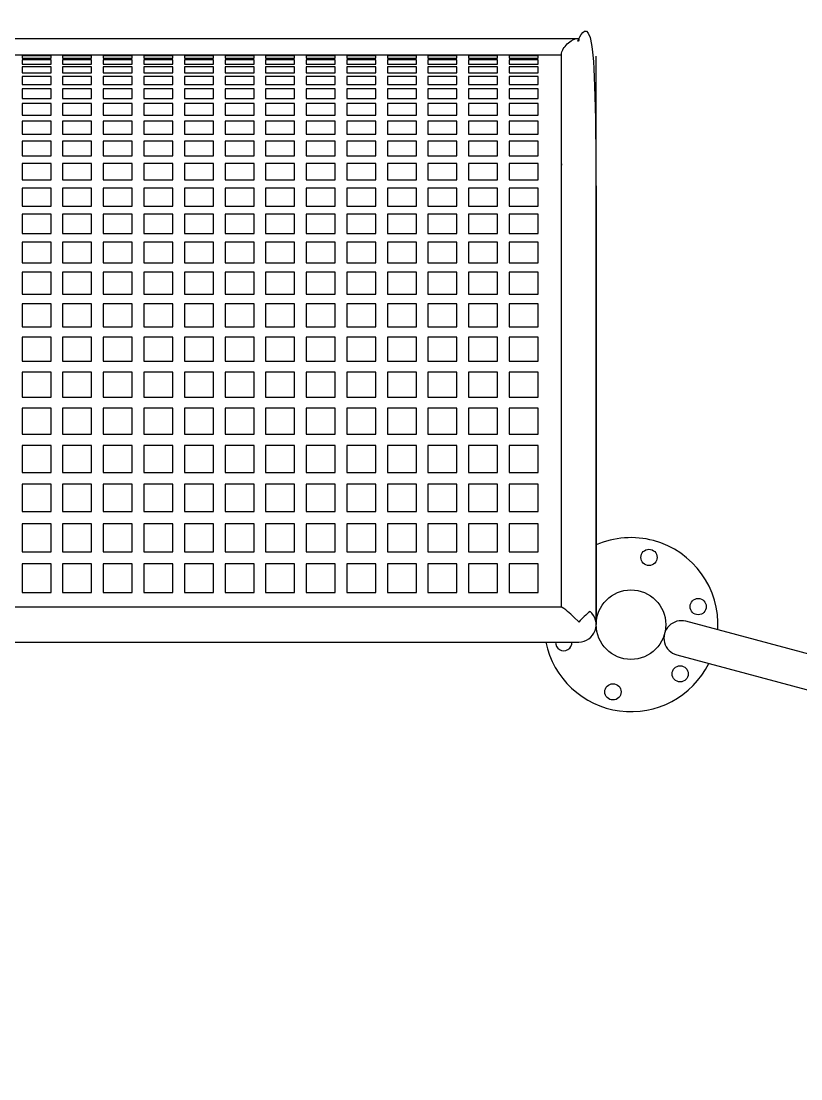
# Model space of a CAD drawing. Header units: metres. Extents: x -0.07 to 7.07, y -3.46 to 3.46.
# Drawn here: x 3.573 to 4.245, y 2.507 to 3.419 of the extents above; entities that cross this region are included whole.
import ezdxf

# ---------------------------------------------------------------- set-up
doc = ezdxf.new("R2010")
doc.units = ezdxf.units.M

msp = doc.modelspace()

# ---------------------------------------------------------------- linework, layer by layer
msp.add_line((4.03874, 2.91346), (2.95822, 2.91346))
for points in [[(4.05346, 3.40346), (2.94346, 3.40346, 0.416127), (2.92846, 3.38836)], [(4.17332, 2.89393, 0.356394), (4.11787, 2.9709, 0.169937), (4.06846, 2.9672)]]:
    msp.add_lwpolyline(points, format="xyb")
at = {"flags": 128}
for points in [[(2.9584, 3.38962), (4.03851, 3.38962)], [(4.06846, 2.89846), (4.06846, 2.91942), (4.06846, 2.93928), (4.06846, 2.95798), (4.06846, 2.9755), (4.06846, 2.99183), (4.06846, 3.00669), (4.06846, 3.02039), (4.06846, 3.03297), (4.06846, 3.04443), (4.06846, 3.055), (4.06846, 3.06449), (4.06846, 3.07297), (4.06846, 3.08122), (4.06846, 3.08945), (4.06846, 3.10553), (4.06846, 3.12148), (4.06846, 3.14198), (4.06846, 3.16216), (4.06846, 3.18173), (4.06846, 3.20062), (4.06846, 3.21878), (4.06846, 3.23619), (4.06846, 3.25282), (4.06846, 3.26862), (4.06846, 3.28359), (4.06846, 3.29769), (4.06846, 3.31096), (4.06846, 3.32338), (4.06846, 3.3349), (4.06846, 3.34543), (4.06846, 3.35238), (4.06846, 3.35867), (4.06846, 3.3643), (4.06846, 3.36673), (4.06846, 3.36902), (4.06846, 3.37117), (4.06846, 3.3732), (4.06846, 3.37526), (4.06846, 3.377), (4.06846, 3.37872), (4.06846, 3.38041), (4.06846, 3.38202), (4.06846, 3.38354), (4.06846, 3.38493), (4.06846, 3.38608), (4.06846, 3.38706), (4.06846, 3.38782), (4.06846, 3.38831), (4.06846, 3.38848)]]:
    msp.add_lwpolyline(points, dxfattribs=at)
for points in [[(3.59846, 3.3867), (3.59846, 3.38883), (3.57346, 3.38883), (3.57346, 3.3867)], [(3.57346, 3.38155), (3.59846, 3.38155), (3.59846, 3.38528), (3.57346, 3.38528)], [(3.63346, 3.3867), (3.63346, 3.38883), (3.60846, 3.38883), (3.60846, 3.3867)], [(3.60846, 3.38528), (3.60846, 3.38155), (3.63346, 3.38155), (3.63346, 3.38528)], [(3.66846, 3.3867), (3.66846, 3.38883), (3.64346, 3.38883), (3.64346, 3.3867)], [(3.66846, 3.38155), (3.66846, 3.38528), (3.64346, 3.38528), (3.64346, 3.38155)], [(3.67846, 3.3867), (3.70346, 3.3867), (3.70346, 3.38883), (3.67846, 3.38883)], [(3.67846, 3.38155), (3.70346, 3.38155), (3.70346, 3.38528), (3.67846, 3.38528)], [(3.73846, 3.38883), (3.71346, 3.38883), (3.71346, 3.3867), (3.73846, 3.3867)], [(3.73846, 3.38528), (3.71346, 3.38528), (3.71346, 3.38155), (3.73846, 3.38155)], [(3.77346, 3.38883), (3.74846, 3.38883), (3.74846, 3.3867), (3.77346, 3.3867)], [(3.77346, 3.38528), (3.74846, 3.38528), (3.74846, 3.38155), (3.77346, 3.38155)], [(3.78346, 3.3867), (3.80846, 3.3867), (3.80846, 3.38883), (3.78346, 3.38883)], [(3.78346, 3.38155), (3.80846, 3.38155), (3.80846, 3.38528), (3.78346, 3.38528)], [(3.84346, 3.3867), (3.84346, 3.38883), (3.81846, 3.38883), (3.81846, 3.3867)], [(3.81846, 3.38528), (3.81846, 3.38155), (3.84346, 3.38155), (3.84346, 3.38528)], [(3.85346, 3.3867), (3.87846, 3.3867), (3.87846, 3.38883), (3.85346, 3.38883)], [(3.85346, 3.38155), (3.87846, 3.38155), (3.87846, 3.38528), (3.85346, 3.38528)], [(3.91346, 3.3867), (3.91346, 3.38883), (3.88846, 3.38883), (3.88846, 3.3867)], [(3.91346, 3.38155), (3.91346, 3.38528), (3.88846, 3.38528), (3.88846, 3.38155)], [(3.92346, 3.38883), (3.92346, 3.3867), (3.94846, 3.3867), (3.94846, 3.38883)], [(3.94846, 3.38528), (3.92346, 3.38528), (3.92346, 3.38155), (3.94846, 3.38155)], [(3.98346, 3.38883), (3.95846, 3.38883), (3.95846, 3.3867), (3.98346, 3.3867)], [(3.98346, 3.38528), (3.95846, 3.38528), (3.95846, 3.38155), (3.98346, 3.38155)], [(3.99346, 3.3867), (4.01846, 3.3867), (4.01846, 3.38883), (3.99346, 3.38883)], [(3.99346, 3.38155), (4.01846, 3.38155), (4.01846, 3.38528), (3.99346, 3.38528)], [(3.57346, 3.37404), (3.59846, 3.37404), (3.59846, 3.37936), (3.57346, 3.37936)], [(3.60846, 3.37936), (3.60846, 3.37404), (3.63346, 3.37404), (3.63346, 3.37936)], [(3.66846, 3.37404), (3.66846, 3.37936), (3.64346, 3.37936), (3.64346, 3.37404)], [(3.67846, 3.37404), (3.70346, 3.37404), (3.70346, 3.37936), (3.67846, 3.37936)], [(3.73846, 3.37936), (3.71346, 3.37936), (3.71346, 3.37404), (3.73846, 3.37404)], [(3.77346, 3.37404), (3.77346, 3.37936), (3.74846, 3.37936), (3.74846, 3.37404)], [(3.78346, 3.37404), (3.80846, 3.37404), (3.80846, 3.37936), (3.78346, 3.37936)], [(3.84346, 3.37936), (3.81846, 3.37936), (3.81846, 3.37404), (3.84346, 3.37404)], [(3.87846, 3.37404), (3.87846, 3.37936), (3.85346, 3.37936), (3.85346, 3.37404)], [(3.91346, 3.37404), (3.91346, 3.37936), (3.88846, 3.37936), (3.88846, 3.37404)], [(3.94846, 3.37404), (3.94846, 3.37936), (3.92346, 3.37936), (3.92346, 3.37404)], [(3.98346, 3.37936), (3.95846, 3.37936), (3.95846, 3.37404), (3.98346, 3.37404)], [(3.99346, 3.37404), (4.01846, 3.37404), (4.01846, 3.37936), (3.99346, 3.37936)], [(3.57346, 3.36421), (3.59846, 3.36421), (3.59846, 3.37109), (3.57346, 3.37109)], [(3.63346, 3.36421), (3.63346, 3.37109), (3.60846, 3.37109), (3.60846, 3.36421)], [(3.66846, 3.36421), (3.66846, 3.37109), (3.64346, 3.37109), (3.64346, 3.36421)], [(3.67846, 3.36421), (3.70346, 3.36421), (3.70346, 3.37109), (3.67846, 3.37109)], [(3.73846, 3.37109), (3.71346, 3.37109), (3.71346, 3.36421), (3.73846, 3.36421)], [(3.77346, 3.37109), (3.74846, 3.37109), (3.74846, 3.36421), (3.77346, 3.36421)], [(3.78346, 3.36421), (3.80846, 3.36421), (3.80846, 3.37109), (3.78346, 3.37109)], [(3.84346, 3.36421), (3.84346, 3.37109), (3.81846, 3.37109), (3.81846, 3.36421)], [(3.85346, 3.37109), (3.85346, 3.36421), (3.87846, 3.36421), (3.87846, 3.37109)], [(3.91346, 3.36421), (3.91346, 3.37109), (3.88846, 3.37109), (3.88846, 3.36421)], [(3.94846, 3.36421), (3.94846, 3.37109), (3.92346, 3.37109), (3.92346, 3.36421)], [(3.98346, 3.37109), (3.95846, 3.37109), (3.95846, 3.36421), (3.98346, 3.36421)], [(3.99346, 3.36421), (4.01846, 3.36421), (4.01846, 3.37109), (3.99346, 3.37109)], [(3.59846, 3.35209), (3.59846, 3.3605), (3.57346, 3.3605), (3.57346, 3.35209)], [(3.63346, 3.35209), (3.63346, 3.3605), (3.60846, 3.3605), (3.60846, 3.35209)], [(3.66846, 3.35209), (3.66846, 3.3605), (3.64346, 3.3605), (3.64346, 3.35209)], [(3.67846, 3.35209), (3.70346, 3.35209), (3.70346, 3.3605), (3.67846, 3.3605)], [(3.73846, 3.3605), (3.71346, 3.3605), (3.71346, 3.35209), (3.73846, 3.35209)], [(3.77346, 3.3605), (3.74846, 3.3605), (3.74846, 3.35209), (3.77346, 3.35209)], [(3.78346, 3.35209), (3.80846, 3.35209), (3.80846, 3.3605), (3.78346, 3.3605)], [(3.81846, 3.35209), (3.84346, 3.35209), (3.84346, 3.3605), (3.81846, 3.3605)], [(3.87846, 3.35209), (3.87846, 3.3605), (3.85346, 3.3605), (3.85346, 3.35209)], [(3.91346, 3.3605), (3.88846, 3.3605), (3.88846, 3.35209), (3.91346, 3.35209)], [(3.94846, 3.3605), (3.92346, 3.3605), (3.92346, 3.35209), (3.94846, 3.35209)], [(3.98346, 3.3605), (3.95846, 3.3605), (3.95846, 3.35209), (3.98346, 3.35209)], [(3.99346, 3.35209), (4.01846, 3.35209), (4.01846, 3.3605), (3.99346, 3.3605)], [(3.59846, 3.34764), (3.57346, 3.34764), (3.57346, 3.33773), (3.59846, 3.33773)], [(3.63346, 3.34764), (3.60846, 3.34764), (3.60846, 3.33773), (3.63346, 3.33773)], [(3.66846, 3.33773), (3.66846, 3.34764), (3.64346, 3.34764), (3.64346, 3.33773)], [(3.67846, 3.33773), (3.70346, 3.33773), (3.70346, 3.34764), (3.67846, 3.34764)], [(3.73846, 3.34764), (3.71346, 3.34764), (3.71346, 3.33773), (3.73846, 3.33773)], [(3.77346, 3.34764), (3.74846, 3.34764), (3.74846, 3.33773), (3.77346, 3.33773)], [(3.78346, 3.33773), (3.80846, 3.33773), (3.80846, 3.34764), (3.78346, 3.34764)], [(3.84346, 3.33773), (3.84346, 3.34764), (3.81846, 3.34764), (3.81846, 3.33773)], [(3.87846, 3.33773), (3.87846, 3.34764), (3.85346, 3.34764), (3.85346, 3.33773)], [(3.88846, 3.33773), (3.91346, 3.33773), (3.91346, 3.34764), (3.88846, 3.34764)], [(3.94846, 3.33773), (3.94846, 3.34764), (3.92346, 3.34764), (3.92346, 3.33773)], [(3.98346, 3.34764), (3.95846, 3.34764), (3.95846, 3.33773), (3.98346, 3.33773)], [(3.99346, 3.33773), (4.01846, 3.33773), (4.01846, 3.34764), (3.99346, 3.34764)], [(3.59846, 3.33257), (3.57346, 3.33257), (3.57346, 3.32119), (3.59846, 3.32119)], [(3.63346, 3.33257), (3.60846, 3.33257), (3.60846, 3.32119), (3.63346, 3.32119)], [(3.66846, 3.32119), (3.66846, 3.33257), (3.64346, 3.33257), (3.64346, 3.32119)], [(3.70346, 3.33257), (3.67846, 3.33257), (3.67846, 3.32119), (3.70346, 3.32119)], [(3.71346, 3.32119), (3.73846, 3.32119), (3.73846, 3.33257), (3.71346, 3.33257)], [(3.77346, 3.33257), (3.74846, 3.33257), (3.74846, 3.32119), (3.77346, 3.32119)], [(3.80846, 3.33257), (3.78346, 3.33257), (3.78346, 3.32119), (3.80846, 3.32119)], [(3.84346, 3.32119), (3.84346, 3.33257), (3.81846, 3.33257), (3.81846, 3.32119)], [(3.87846, 3.32119), (3.87846, 3.33257), (3.85346, 3.33257), (3.85346, 3.32119)], [(3.88846, 3.32119), (3.91346, 3.32119), (3.91346, 3.33257), (3.88846, 3.33257)], [(3.94846, 3.32119), (3.94846, 3.33257), (3.92346, 3.33257), (3.92346, 3.32119)], [(3.98346, 3.33257), (3.95846, 3.33257), (3.95846, 3.32119), (3.98346, 3.32119)], [(3.99346, 3.32119), (4.01846, 3.32119), (4.01846, 3.33257), (3.99346, 3.33257)], [(3.57346, 3.30254), (3.59846, 3.30254), (3.59846, 3.31533), (3.57346, 3.31533)], [(3.60846, 3.30254), (3.63346, 3.30254), (3.63346, 3.31533), (3.60846, 3.31533)], [(3.66846, 3.31533), (3.64346, 3.31533), (3.64346, 3.30254), (3.66846, 3.30254)], [(3.70346, 3.31533), (3.67846, 3.31533), (3.67846, 3.30254), (3.70346, 3.30254)], [(3.73846, 3.31533), (3.71346, 3.31533), (3.71346, 3.30254), (3.73846, 3.30254)], [(3.77346, 3.30254), (3.77346, 3.31533), (3.74846, 3.31533), (3.74846, 3.30254)], [(3.80846, 3.31533), (3.78346, 3.31533), (3.78346, 3.30254), (3.80846, 3.30254)], [(3.84346, 3.30254), (3.84346, 3.31533), (3.81846, 3.31533), (3.81846, 3.30254)], [(3.87846, 3.30254), (3.87846, 3.31533), (3.85346, 3.31533), (3.85346, 3.30254)], [(3.91346, 3.31533), (3.88846, 3.31533), (3.88846, 3.30254), (3.91346, 3.30254)], [(3.94846, 3.30254), (3.94846, 3.31533), (3.92346, 3.31533), (3.92346, 3.30254)], [(3.98346, 3.31533), (3.95846, 3.31533), (3.95846, 3.30254), (3.98346, 3.30254)], [(3.99346, 3.30254), (4.01846, 3.30254), (4.01846, 3.31533), (3.99346, 3.31533)], [(3.57346, 3.28185), (3.59846, 3.28185), (3.59846, 3.29601), (3.57346, 3.29601)], [(3.60846, 3.28185), (3.63346, 3.28185), (3.63346, 3.29601), (3.60846, 3.29601)], [(3.66846, 3.28185), (3.66846, 3.29601), (3.64346, 3.29601), (3.64346, 3.28185)], [(3.67846, 3.29601), (3.67846, 3.28185), (3.70346, 3.28185), (3.70346, 3.29601)], [(3.73846, 3.28185), (3.73846, 3.29601), (3.71346, 3.29601), (3.71346, 3.28185)], [(3.77346, 3.28185), (3.77346, 3.29601), (3.74846, 3.29601), (3.74846, 3.28185)], [(3.80846, 3.29601), (3.78346, 3.29601), (3.78346, 3.28185), (3.80846, 3.28185)], [(3.84346, 3.28185), (3.84346, 3.29601), (3.81846, 3.29601), (3.81846, 3.28185)], [(3.85346, 3.28185), (3.87846, 3.28185), (3.87846, 3.29601), (3.85346, 3.29601)], [(3.88846, 3.29601), (3.88846, 3.28185), (3.91346, 3.28185), (3.91346, 3.29601)], [(3.94846, 3.28185), (3.94846, 3.29601), (3.92346, 3.29601), (3.92346, 3.28185)], [(3.95846, 3.28185), (3.98346, 3.28185), (3.98346, 3.29601), (3.95846, 3.29601)], [(3.99346, 3.28185), (4.01846, 3.28185), (4.01846, 3.29601), (3.99346, 3.29601)], [(3.59846, 3.27468), (3.57346, 3.27468), (3.57346, 3.25922), (3.59846, 3.25922)], [(3.63346, 3.27468), (3.60846, 3.27468), (3.60846, 3.25922), (3.63346, 3.25922)], [(3.64346, 3.25922), (3.66846, 3.25922), (3.66846, 3.27468), (3.64346, 3.27468)], [(3.67846, 3.25922), (3.70346, 3.25922), (3.70346, 3.27468), (3.67846, 3.27468)], [(3.73846, 3.25922), (3.73846, 3.27468), (3.71346, 3.27468), (3.71346, 3.25922)], [(3.77346, 3.27468), (3.74846, 3.27468), (3.74846, 3.25922), (3.77346, 3.25922)], [(3.80846, 3.27468), (3.78346, 3.27468), (3.78346, 3.25922), (3.80846, 3.25922)], [(3.84346, 3.25922), (3.84346, 3.27468), (3.81846, 3.27468), (3.81846, 3.25922)], [(3.87846, 3.25922), (3.87846, 3.27468), (3.85346, 3.27468), (3.85346, 3.25922)], [(3.88846, 3.27468), (3.88846, 3.25922), (3.91346, 3.25922), (3.91346, 3.27468)], [(3.92346, 3.25922), (3.94846, 3.25922), (3.94846, 3.27468), (3.92346, 3.27468)], [(3.98346, 3.25922), (3.98346, 3.27468), (3.95846, 3.27468), (3.95846, 3.25922)], [(4.01846, 3.27468), (3.99346, 3.27468), (3.99346, 3.25922), (4.01846, 3.25922)], [(3.59846, 3.25222), (3.57346, 3.25222), (3.57346, 3.23556), (3.59846, 3.23556)], [(3.60846, 3.25222), (3.60846, 3.23556), (3.63346, 3.23556), (3.63346, 3.25222)], [(3.64346, 3.25222), (3.64346, 3.23556), (3.66846, 3.23556), (3.66846, 3.25222)], [(3.70346, 3.25222), (3.67846, 3.25222), (3.67846, 3.23556), (3.70346, 3.23556)], [(3.73846, 3.25222), (3.71346, 3.25222), (3.71346, 3.23556), (3.73846, 3.23556)], [(3.77346, 3.23556), (3.77346, 3.25222), (3.74846, 3.25222), (3.74846, 3.23556)], [(3.80846, 3.25222), (3.78346, 3.25222), (3.78346, 3.23556), (3.80846, 3.23556)], [(3.84346, 3.23556), (3.84346, 3.25222), (3.81846, 3.25222), (3.81846, 3.23556)], [(3.87846, 3.23556), (3.87846, 3.25222), (3.85346, 3.25222), (3.85346, 3.23556)], [(3.91346, 3.23556), (3.91346, 3.25222), (3.88846, 3.25222), (3.88846, 3.23556)], [(3.94846, 3.23556), (3.94846, 3.25222), (3.92346, 3.25222), (3.92346, 3.23556)], [(3.95846, 3.25222), (3.95846, 3.23556), (3.98346, 3.23556), (3.98346, 3.25222)], [(4.01846, 3.25222), (3.99346, 3.25222), (3.99346, 3.23556), (4.01846, 3.23556)], [(3.59846, 3.22806), (3.57346, 3.22806), (3.57346, 3.21026), (3.59846, 3.21026)], [(3.60846, 3.22806), (3.60846, 3.21026), (3.63346, 3.21026), (3.63346, 3.22806)], [(3.66846, 3.22806), (3.64346, 3.22806), (3.64346, 3.21026), (3.66846, 3.21026)], [(3.70346, 3.22806), (3.67846, 3.22806), (3.67846, 3.21026), (3.70346, 3.21026)], [(3.73846, 3.22806), (3.71346, 3.22806), (3.71346, 3.21026), (3.73846, 3.21026)], [(3.77346, 3.22806), (3.74846, 3.22806), (3.74846, 3.21026), (3.77346, 3.21026)], [(3.80846, 3.22806), (3.78346, 3.22806), (3.78346, 3.21026), (3.80846, 3.21026)], [(3.84346, 3.21026), (3.84346, 3.22806), (3.81846, 3.22806), (3.81846, 3.21026)], [(3.87846, 3.21026), (3.87846, 3.22806), (3.85346, 3.22806), (3.85346, 3.21026)], [(3.91346, 3.22806), (3.88846, 3.22806), (3.88846, 3.21026), (3.91346, 3.21026)], [(3.94846, 3.21026), (3.94846, 3.22806), (3.92346, 3.22806), (3.92346, 3.21026)], [(3.98346, 3.21026), (3.98346, 3.22806), (3.95846, 3.22806), (3.95846, 3.21026)], [(4.01846, 3.22806), (3.99346, 3.22806), (3.99346, 3.21026), (4.01846, 3.21026)], [(3.59846, 3.20228), (3.57346, 3.20228), (3.57346, 3.18341), (3.59846, 3.18341)], [(3.60846, 3.20228), (3.60846, 3.18341), (3.63346, 3.18341), (3.63346, 3.20228)], [(3.66846, 3.20228), (3.64346, 3.20228), (3.64346, 3.18341), (3.66846, 3.18341)], [(3.70346, 3.20228), (3.67846, 3.20228), (3.67846, 3.18341), (3.70346, 3.18341)], [(3.73846, 3.20228), (3.71346, 3.20228), (3.71346, 3.18341), (3.73846, 3.18341)], [(3.74846, 3.20228), (3.74846, 3.18341), (3.77346, 3.18341), (3.77346, 3.20228)], [(3.80846, 3.20228), (3.78346, 3.20228), (3.78346, 3.18341), (3.80846, 3.18341)], [(3.81846, 3.20228), (3.81846, 3.18341), (3.84346, 3.18341), (3.84346, 3.20228)], [(3.85346, 3.18341), (3.87846, 3.18341), (3.87846, 3.20228), (3.85346, 3.20228)], [(3.91346, 3.18341), (3.91346, 3.20228), (3.88846, 3.20228), (3.88846, 3.18341)], [(3.94846, 3.18341), (3.94846, 3.20228), (3.92346, 3.20228), (3.92346, 3.18341)], [(3.98346, 3.18341), (3.98346, 3.20228), (3.95846, 3.20228), (3.95846, 3.18341)], [(4.01846, 3.20228), (3.99346, 3.20228), (3.99346, 3.18341), (4.01846, 3.18341)], [(3.59846, 3.17498), (3.57346, 3.17498), (3.57346, 3.15511), (3.59846, 3.15511)], [(3.63346, 3.15511), (3.63346, 3.17498), (3.60846, 3.17498), (3.60846, 3.15511)], [(3.66846, 3.15511), (3.66846, 3.17498), (3.64346, 3.17498), (3.64346, 3.15511)], [(3.70346, 3.15511), (3.70346, 3.17498), (3.67846, 3.17498), (3.67846, 3.15511)], [(3.73846, 3.15511), (3.73846, 3.17498), (3.71346, 3.17498), (3.71346, 3.15511)], [(3.77346, 3.15511), (3.77346, 3.17498), (3.74846, 3.17498), (3.74846, 3.15511)], [(3.78346, 3.15511), (3.80846, 3.15511), (3.80846, 3.17498), (3.78346, 3.17498)], [(3.84346, 3.15511), (3.84346, 3.17498), (3.81846, 3.17498), (3.81846, 3.15511)], [(3.87846, 3.15511), (3.87846, 3.17498), (3.85346, 3.17498), (3.85346, 3.15511)], [(3.91346, 3.17498), (3.88846, 3.17498), (3.88846, 3.15511), (3.91346, 3.15511)], [(3.94846, 3.17498), (3.92346, 3.17498), (3.92346, 3.15511), (3.94846, 3.15511)], [(3.95846, 3.15511), (3.98346, 3.15511), (3.98346, 3.17498), (3.95846, 3.17498)], [(4.01846, 3.17498), (3.99346, 3.17498), (3.99346, 3.15511), (4.01846, 3.15511)], [(3.59846, 3.14626), (3.57346, 3.14626), (3.57346, 3.12548), (3.59846, 3.12548)], [(3.63346, 3.12548), (3.63346, 3.14626), (3.60846, 3.14626), (3.60846, 3.12548)], [(3.66846, 3.12548), (3.66846, 3.14626), (3.64346, 3.14626), (3.64346, 3.12548)], [(3.70346, 3.14626), (3.67846, 3.14626), (3.67846, 3.12548), (3.70346, 3.12548)], [(3.73846, 3.12548), (3.73846, 3.14626), (3.71346, 3.14626), (3.71346, 3.12548)], [(3.77346, 3.14626), (3.74846, 3.14626), (3.74846, 3.12548), (3.77346, 3.12548)], [(3.78346, 3.12548), (3.80846, 3.12548), (3.80846, 3.14626), (3.78346, 3.14626)], [(3.81846, 3.12548), (3.84346, 3.12548), (3.84346, 3.14626), (3.81846, 3.14626)], [(3.87846, 3.12548), (3.87846, 3.14626), (3.85346, 3.14626), (3.85346, 3.12548)], [(3.91346, 3.12548), (3.91346, 3.14626), (3.88846, 3.14626), (3.88846, 3.12548)], [(3.92346, 3.12548), (3.94846, 3.12548), (3.94846, 3.14626), (3.92346, 3.14626)], [(3.98346, 3.14626), (3.95846, 3.14626), (3.95846, 3.12548), (3.98346, 3.12548)], [(3.99346, 3.12548), (4.01846, 3.12548), (4.01846, 3.14626), (3.99346, 3.14626)], [(3.59846, 3.11624), (3.57346, 3.11624), (3.57346, 3.09462), (3.59846, 3.09462)], [(3.63346, 3.09462), (3.63346, 3.11624), (3.60846, 3.11624), (3.60846, 3.09462)], [(3.66846, 3.09462), (3.66846, 3.11624), (3.64346, 3.11624), (3.64346, 3.09462)], [(3.67846, 3.09462), (3.70346, 3.09462), (3.70346, 3.11624), (3.67846, 3.11624)], [(3.73846, 3.09462), (3.73846, 3.11624), (3.71346, 3.11624), (3.71346, 3.09462)], [(3.74846, 3.11624), (3.74846, 3.09462), (3.77346, 3.09462), (3.77346, 3.11624)], [(3.80846, 3.09462), (3.80846, 3.11624), (3.78346, 3.11624), (3.78346, 3.09462)], [(3.81846, 3.09462), (3.84346, 3.09462), (3.84346, 3.11624), (3.81846, 3.11624)], [(3.87846, 3.09462), (3.87846, 3.11624), (3.85346, 3.11624), (3.85346, 3.09462)], [(3.88846, 3.09462), (3.91346, 3.09462), (3.91346, 3.11624), (3.88846, 3.11624)], [(3.94846, 3.09462), (3.94846, 3.11624), (3.92346, 3.11624), (3.92346, 3.09462)], [(3.98346, 3.11624), (3.95846, 3.11624), (3.95846, 3.09462), (3.98346, 3.09462)], [(3.99346, 3.09462), (4.01846, 3.09462), (4.01846, 3.11624), (3.99346, 3.11624)], [(3.59846, 3.08503), (3.57346, 3.08503), (3.57346, 3.06265), (3.59846, 3.06265)], [(3.60846, 3.06265), (3.63346, 3.06265), (3.63346, 3.08503), (3.60846, 3.08503)], [(3.66846, 3.08503), (3.64346, 3.08503), (3.64346, 3.06265), (3.66846, 3.06265)], [(3.70346, 3.06265), (3.70346, 3.08503), (3.67846, 3.08503), (3.67846, 3.06265)], [(3.73846, 3.06265), (3.73846, 3.08503), (3.71346, 3.08503), (3.71346, 3.06265)], [(3.77346, 3.08503), (3.74846, 3.08503), (3.74846, 3.06265), (3.77346, 3.06265)], [(3.80846, 3.06265), (3.80846, 3.08503), (3.78346, 3.08503), (3.78346, 3.06265)], [(3.81846, 3.06265), (3.84346, 3.06265), (3.84346, 3.08503), (3.81846, 3.08503)], [(3.87846, 3.06265), (3.87846, 3.08503), (3.85346, 3.08503), (3.85346, 3.06265)], [(3.91346, 3.06265), (3.91346, 3.08503), (3.88846, 3.08503), (3.88846, 3.06265)], [(3.92346, 3.06265), (3.94846, 3.06265), (3.94846, 3.08503), (3.92346, 3.08503)], [(3.95846, 3.06265), (3.98346, 3.06265), (3.98346, 3.08503), (3.95846, 3.08503)], [(3.99346, 3.06265), (4.01846, 3.06265), (4.01846, 3.08503), (3.99346, 3.08503)], [(3.59846, 3.05275), (3.57346, 3.05275), (3.57346, 3.0297), (3.59846, 3.0297)], [(3.60846, 3.0297), (3.63346, 3.0297), (3.63346, 3.05275), (3.60846, 3.05275)], [(3.66846, 3.0297), (3.66846, 3.05275), (3.64346, 3.05275), (3.64346, 3.0297)], [(3.70346, 3.0297), (3.70346, 3.05275), (3.67846, 3.05275), (3.67846, 3.0297)], [(3.71346, 3.05275), (3.71346, 3.0297), (3.73846, 3.0297), (3.73846, 3.05275)], [(3.77346, 3.0297), (3.77346, 3.05275), (3.74846, 3.05275), (3.74846, 3.0297)], [(3.80846, 3.0297), (3.80846, 3.05275), (3.78346, 3.05275), (3.78346, 3.0297)], [(3.84346, 3.0297), (3.84346, 3.05275), (3.81846, 3.05275), (3.81846, 3.0297)], [(3.85346, 3.0297), (3.87846, 3.0297), (3.87846, 3.05275), (3.85346, 3.05275)], [(3.88846, 3.0297), (3.91346, 3.0297), (3.91346, 3.05275), (3.88846, 3.05275)], [(3.94846, 3.0297), (3.94846, 3.05275), (3.92346, 3.05275), (3.92346, 3.0297)], [(3.98346, 3.0297), (3.98346, 3.05275), (3.95846, 3.05275), (3.95846, 3.0297)], [(3.99346, 3.0297), (4.01846, 3.0297), (4.01846, 3.05275), (3.99346, 3.05275)], [(3.59846, 3.01953), (3.57346, 3.01953), (3.57346, 2.99589), (3.59846, 2.99589)], [(3.60846, 2.99589), (3.63346, 2.99589), (3.63346, 3.01953), (3.60846, 3.01953)], [(3.66846, 2.99589), (3.66846, 3.01953), (3.64346, 3.01953), (3.64346, 2.99589)], [(3.70346, 2.99589), (3.70346, 3.01953), (3.67846, 3.01953), (3.67846, 2.99589)], [(3.73846, 2.99589), (3.73846, 3.01953), (3.71346, 3.01953), (3.71346, 2.99589)], [(3.77346, 3.01953), (3.74846, 3.01953), (3.74846, 2.99589), (3.77346, 2.99589)], [(3.80846, 3.01953), (3.78346, 3.01953), (3.78346, 2.99589), (3.80846, 2.99589)], [(3.84346, 2.99589), (3.84346, 3.01953), (3.81846, 3.01953), (3.81846, 2.99589)], [(3.87846, 2.99589), (3.87846, 3.01953), (3.85346, 3.01953), (3.85346, 2.99589)], [(3.91346, 2.99589), (3.91346, 3.01953), (3.88846, 3.01953), (3.88846, 2.99589)], [(3.94846, 2.99589), (3.94846, 3.01953), (3.92346, 3.01953), (3.92346, 2.99589)], [(3.95846, 2.99589), (3.98346, 2.99589), (3.98346, 3.01953), (3.95846, 3.01953)], [(3.99346, 2.99589), (4.01846, 2.99589), (4.01846, 3.01953), (3.99346, 3.01953)], [(3.59846, 2.96135), (3.59846, 2.98548), (3.57346, 2.98548), (3.57346, 2.96135)], [(3.60846, 2.98548), (3.60846, 2.96135), (3.63346, 2.96135), (3.63346, 2.98548)], [(3.66846, 2.96135), (3.66846, 2.98548), (3.64346, 2.98548), (3.64346, 2.96135)], [(3.67846, 2.98548), (3.67846, 2.96135), (3.70346, 2.96135), (3.70346, 2.98548)], [(3.71346, 2.98548), (3.71346, 2.96135), (3.73846, 2.96135), (3.73846, 2.98548)], [(3.74846, 2.98548), (3.74846, 2.96135), (3.77346, 2.96135), (3.77346, 2.98548)], [(3.80846, 2.96135), (3.80846, 2.98548), (3.78346, 2.98548), (3.78346, 2.96135)], [(3.81846, 2.96135), (3.84346, 2.96135), (3.84346, 2.98548), (3.81846, 2.98548)], [(3.85346, 2.96135), (3.87846, 2.96135), (3.87846, 2.98548), (3.85346, 2.98548)], [(3.88846, 2.98548), (3.88846, 2.96135), (3.91346, 2.96135), (3.91346, 2.98548)], [(3.92346, 2.98548), (3.92346, 2.96135), (3.94846, 2.96135), (3.94846, 2.98548)], [(3.95846, 2.98548), (3.95846, 2.96135), (3.98346, 2.96135), (3.98346, 2.98548)], [(3.99346, 2.96135), (4.01846, 2.96135), (4.01846, 2.98548), (3.99346, 2.98548)], [(3.59846, 2.92621), (3.59846, 2.95075), (3.57346, 2.95075), (3.57346, 2.92621)], [(3.63346, 2.92621), (3.63346, 2.95075), (3.60846, 2.95075), (3.60846, 2.92621)], [(3.66846, 2.95075), (3.64346, 2.95075), (3.64346, 2.92621), (3.66846, 2.92621)], [(3.70346, 2.95075), (3.67846, 2.95075), (3.67846, 2.92621), (3.70346, 2.92621)], [(3.73846, 2.92621), (3.73846, 2.95075), (3.71346, 2.95075), (3.71346, 2.92621)], [(3.77346, 2.92621), (3.77346, 2.95075), (3.74846, 2.95075), (3.74846, 2.92621)], [(3.78346, 2.92621), (3.80846, 2.92621), (3.80846, 2.95075), (3.78346, 2.95075)], [(3.84346, 2.92621), (3.84346, 2.95075), (3.81846, 2.95075), (3.81846, 2.92621)], [(3.87846, 2.92621), (3.87846, 2.95075), (3.85346, 2.95075), (3.85346, 2.92621)], [(3.91346, 2.92621), (3.91346, 2.95075), (3.88846, 2.95075), (3.88846, 2.92621)], [(3.92346, 2.95075), (3.92346, 2.92621), (3.94846, 2.92621), (3.94846, 2.95075)], [(3.95846, 2.92621), (3.98346, 2.92621), (3.98346, 2.95075), (3.95846, 2.95075)], [(4.01846, 2.95075), (3.99346, 2.95075), (3.99346, 2.92621), (4.01846, 2.92621)]]:
    msp.add_lwpolyline(points, close=True)
msp.add_lwpolyline([(2.95822, 2.91342), (2.95806, 2.91342), (2.95747, 2.91316), (2.95571, 2.91194), (2.95398, 2.91055), (2.9521, 2.90893), (2.94926, 2.90634), (2.94636, 2.90357), (2.94348, 2.90073), (2.94346, 2.90071, 0.017331), (2.93373, 2.90988, 0.697494), (2.94346, 2.88346), (4.05346, 2.88346, 0.697494), (4.06318, 2.90988, 0.017892), (4.05346, 2.90071), (4.05344, 2.90073), (4.04917, 2.90491), (4.04648, 2.90743), (4.04388, 2.90975), (4.04219, 2.91116), (4.04068, 2.91234), (4.03921, 2.91328), (4.03874, 2.91337)], format="xyb", dxfattribs=at)
msp.add_lwpolyline([(5.50776, 2.53636), (4.14581, 2.9013, 1), (4.13804, 2.87232), (5.5, 2.50739, 0.414214), (5.51837, 2.51799, 0.414214)], format="xyb", close=True)
for centre, radius in [((4.11399, 2.95641), 0.007), ((4.09846, 2.89846), 0.03), ((4.15641, 2.91399), 0.007), ((4.14088, 2.85603), 0.007), ((4.08293, 2.8405), 0.007)]:
    msp.add_circle(centre, radius)
for centre, radius, start, end in [((4.09846, 2.89846), 0.075, 191.53696, 333.46304), ((4.0405, 2.88293), 0.007, 175.66477, 4.33523)]:
    msp.add_arc(centre, radius, start, end)
msp.add_rational_spline([(4.03852, 2.91342), (4.03852, 2.92), (4.03851, 2.92658), (4.03851, 2.93316), (4.0385, 2.93968), (4.0385, 2.94621), (4.0385, 2.95274), (4.0385, 2.95918), (4.0385, 2.96562), (4.0385, 2.97206), (4.0385, 2.97844), (4.0385, 2.98481), (4.03851, 2.99119), (4.03851, 3.00009), (4.03852, 3.009), (4.03852, 3.0179), (4.03853, 3.02662), (4.03854, 3.03534), (4.03855, 3.04406), (4.03855, 3.05261), (4.03856, 3.06116), (4.03857, 3.06971), (4.03857, 3.07803), (4.03858, 3.08635), (4.03859, 3.09468), (4.03859, 3.10279), (4.0386, 3.11091), (4.03861, 3.11902), (4.03861, 3.12687), (4.03862, 3.13472), (4.03862, 3.14257), (4.03863, 3.15018), (4.03864, 3.15778), (4.03864, 3.16538), (4.03865, 3.17269), (4.03865, 3.17999), (4.03866, 3.18729), (4.03866, 3.19429), (4.03866, 3.2013), (4.03867, 3.2083), (4.03867, 3.215), (4.03867, 3.22171), (4.03867, 3.22841), (4.03866, 3.23477), (4.03866, 3.24112), (4.03866, 3.24748), (4.03865, 3.2535), (4.03865, 3.25952), (4.03864, 3.26554), (4.03863, 3.27119), (4.03863, 3.27684), (4.03862, 3.28248), (4.03861, 3.28777), (4.0386, 3.29305), (4.03859, 3.29834), (4.03858, 3.30322), (4.03858, 3.30811), (4.03857, 3.31299), (4.03856, 3.31748), (4.03855, 3.32197), (4.03855, 3.32646), (4.03854, 3.33054), (4.03854, 3.33463), (4.03853, 3.33872), (4.03852, 3.34238), (4.03852, 3.34604), (4.03851, 3.3497), (4.03851, 3.35293), (4.0385, 3.35617), (4.03849, 3.3594), (4.03849, 3.3622), (4.03849, 3.36501), (4.03848, 3.36781), (4.03848, 3.37017), (4.03848, 3.37253), (4.03848, 3.37488), (4.03849, 3.37679), (4.03849, 3.3787), (4.03849, 3.38061), (4.0385, 3.38207), (4.0385, 3.38353), (4.0385, 3.38499), (4.0385, 3.386), (4.03849, 3.387), (4.03849, 3.38801), (4.03849, 3.38834), (4.03849, 3.38867), (4.03849, 3.389), (4.0385, 3.38921), (4.03851, 3.38942), (4.03851, 3.38962), (4.03927, 3.39776), (4.04529, 3.40328), (4.05346, 3.40332), (4.05346, 3.40337), (4.05346, 3.40341), (4.05346, 3.40346), (4.05408, 3.40346), (4.05475, 3.40342), (4.05615, 3.40323), (4.05689, 3.40308), (4.05843, 3.40263), (4.05922, 3.40233), (4.06084, 3.40155), (4.06166, 3.40106), (4.06326, 3.39986), (4.06404, 3.39915), (4.06548, 3.39749), (4.06614, 3.39655), (4.06725, 3.39448), (4.06769, 3.39334), (4.0683, 3.39096), (4.06846, 3.38971), (4.06846, 3.38846), (4.06846, 3.22512), (4.06846, 3.06179), (4.06846, 2.89846)], [1, 1, 1, 1, 1, 1, 1, 1, 1, 1, 1, 1, 1, 1, 1, 1, 1, 1, 1, 1, 1, 1, 1, 1, 1, 1, 1, 1, 1, 1, 1, 1, 1, 1, 1, 1, 1, 1, 1, 1, 1, 1, 1, 1, 1, 1, 1, 1, 1, 1, 1, 1, 1, 1, 1, 1, 1, 1, 1, 1, 1, 1, 1, 1, 1, 1, 1, 1, 1, 1, 1, 1, 1, 1, 1, 1, 1, 1, 1, 1, 1, 1, 1, 1, 1, 1, 1, 1, 1, 1, 1, 0.827295172024, 0.827295172024, 1, 1, 1, 1, 1, 1, 1, 1, 1, 1, 1, 1, 1, 1, 1, 1, 1, 1, 1, 1, 1, 1, 1, 1], degree=3, knots=[0, 0, 0, 0, 1, 1, 1, 2, 2, 2, 3, 3, 3, 4, 4, 4, 5, 5, 5, 6, 6, 6, 7, 7, 7, 8, 8, 8, 9, 9, 9, 10, 10, 10, 11, 11, 11, 12, 12, 12, 13, 13, 13, 14, 14, 14, 15, 15, 15, 16, 16, 16, 17, 17, 17, 18, 18, 18, 19, 19, 19, 20, 20, 20, 21, 21, 21, 22, 22, 22, 23, 23, 23, 24, 24, 24, 25, 25, 25, 26, 26, 26, 27, 27, 27, 28, 28, 28, 29, 29, 29, 30, 30, 30, 31.472646, 31.472646, 31.472646, 32.472646, 32.472646, 32.472646, 32.597646, 32.597646, 32.722646, 32.722646, 32.847646, 32.847646, 32.972646, 32.972646, 33.097646, 33.097646, 33.222646, 33.222646, 33.347646, 33.347646, 33.472646, 33.472646, 33.472646, 34.472646, 34.472646, 34.472646, 34.472646])

doc.saveas('drawing.dxf')
